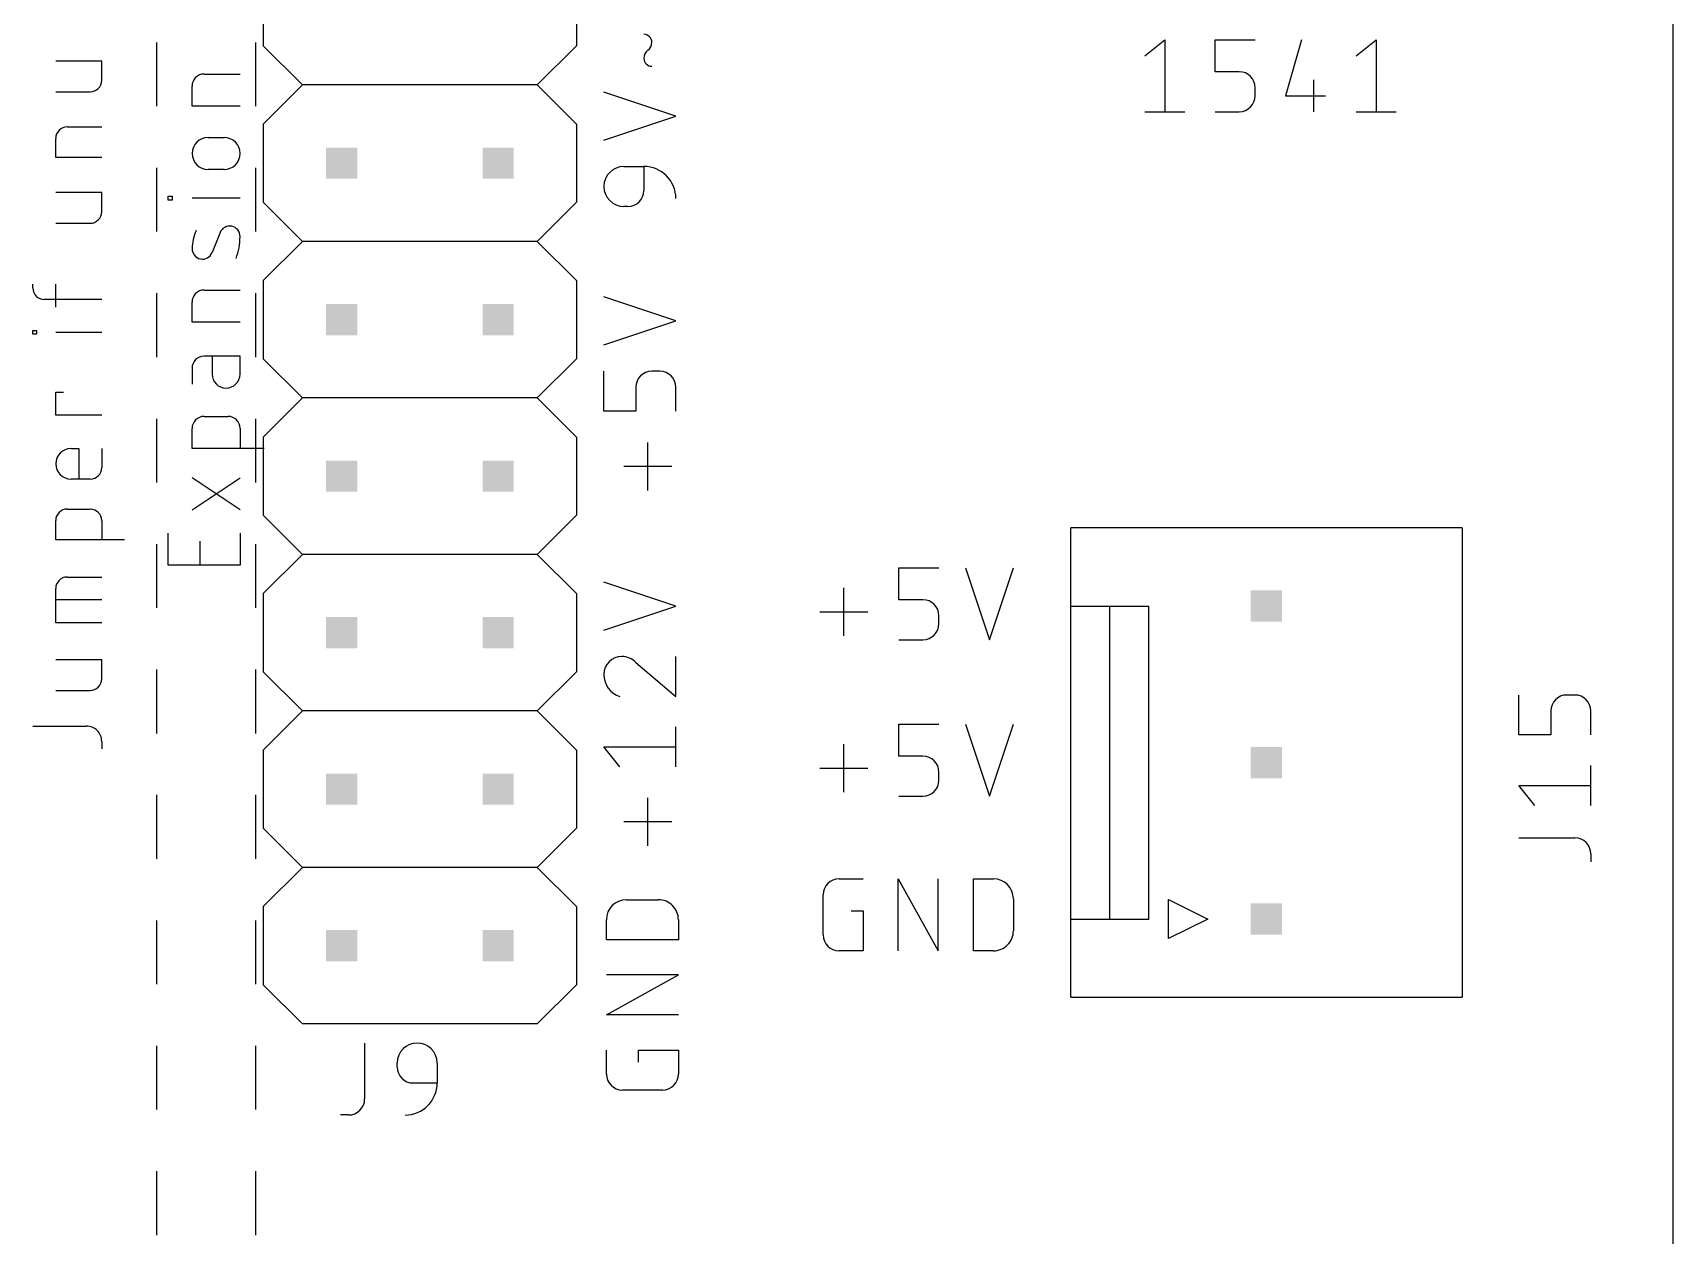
# Model space of a CAD drawing. Extents: x 0 to 94, y 0 to 124.
# Drawn here: x 67.39 to 94, y 22.49 to 42.01 of the extents above; entities that cross this region are included whole.
import ezdxf

# ---------------------------------------------------------------- set-up
doc = ezdxf.new("R2010")
doc.units = 0
for name, color, linetype in [('20', 30, 'CONTINUOUS'), ('21', 253, 'CONTINUOUS'), ('25', 253, 'CONTINUOUS'), ('51', 253, 'CONTINUOUS')]:
    doc.layers.add(name, color=color, linetype=linetype)

# ---------------------------------------------------------------- blocks, each defined once
blk = doc.blocks.new('RECT')
blk.add_solid([(-0.5, -0.5), (0.5, -0.5), (-0.5, 0.5), (0.5, 0.5)])

msp = doc.modelspace()

# ---------------------------------------------------------------- linework, layer by layer
at = {"layer": '20'}
msp.add_line((94, 0), (94, 98), dxfattribs=at)
at = {"layer": '21'}
for p, q in [((71.1262, 43.065), (71.1262, 41.795)), ((76.2062, 43.065), (76.2062, 41.795)), ((69.4, 40.8143), (69.4, 41.85)), ((71, 41.85), (71, 40.8143)), ((71.1262, 41.795), (71.7613, 41.16)), ((76.2062, 41.795), (75.5713, 41.16)), ((85.426, 41.6346), (85.7505, 41.8942)), ((85.7505, 41.8942), (85.7505, 40.7258)), ((86.5689, 41.3749), (86.5689, 41.8942)), ((86.5689, 41.8942), (87.2181, 41.8942)), ((87.9716, 41.8942), (87.7119, 40.9854)), ((88.8549, 41.6346), (89.1795, 41.8942)), ((89.1795, 41.8942), (89.1795, 40.7258)), ((68.5038, 41.5453), (67.7587, 41.5453)), ((68.5038, 41.2348), (68.5038, 41.5453)), ((70.165, 41.3367), (70.7492, 41.3367)), ((86.9584, 41.3749), (86.5689, 41.3749)), ((67.7587, 41.0486), (68.3175, 41.0486)), ((69.9703, 40.8174), (69.9703, 41.1419)), ((71.7613, 41.16), (71.1262, 40.525)), ((75.5713, 41.16), (71.7613, 41.16)), ((75.5713, 41.16), (76.2062, 40.525)), ((77.8192, 40.6547), (76.6508, 41.0442)), ((87.2181, 40.9854), (87.2181, 41.1153)), ((87.7119, 40.9854), (88.3611, 40.9854)), ((88.1663, 41.2451), (88.1663, 40.7258)), ((70.7492, 40.8174), (69.9703, 40.8174)), ((85.426, 40.7258), (86.0751, 40.7258)), ((86.5689, 40.7258), (86.9584, 40.7258)), ((88.8549, 40.7258), (89.5041, 40.7258)), ((67.945, 40.4785), (68.5038, 40.4785)), ((71.1262, 40.525), (71.1262, 39.255)), ((76.2062, 40.525), (76.2062, 39.255)), ((76.6508, 40.2652), (77.8192, 40.6547)), ((67.7587, 39.9818), (67.7587, 40.2922)), ((70.2299, 40.308), (70.4896, 40.308)), ((68.5038, 39.9818), (67.7587, 39.9818)), ((69.4, 38.7786), (69.4, 39.8143)), ((70.4896, 39.7887), (70.2299, 39.7887)), ((71, 39.8143), (71, 38.7786)), ((76.9754, 39.8363), (77.2999, 39.8363)), ((77.2999, 39.8363), (77.2999, 39.4468)), ((68.5038, 39.4117), (67.7587, 39.4117)), ((68.5038, 39.1012), (68.5038, 39.4117)), ((69.5808, 39.292), (69.5808, 39.3569)), ((69.5808, 39.3569), (69.6457, 39.3569)), ((69.6457, 39.292), (69.5808, 39.292)), ((69.6457, 39.3569), (69.6457, 39.292)), ((70.7492, 39.3244), (69.9703, 39.3244)), ((71.1262, 39.255), (71.7613, 38.62)), ((76.2062, 39.255), (75.5713, 38.62)), ((77.0403, 39.1871), (76.9754, 39.1871)), ((67.7587, 38.915), (68.3175, 38.915)), ((70.4246, 38.7628), (70.2948, 38.4382)), ((71.7613, 38.62), (71.1262, 37.985)), ((75.5713, 38.62), (71.7613, 38.62)), ((75.5713, 38.62), (76.2062, 37.985)), ((67.3862, 37.8651), (67.3862, 37.9272)), ((67.7587, 37.5547), (67.7587, 37.9272)), ((70.165, 37.8315), (70.7492, 37.8315)), ((71.1262, 37.985), (71.1262, 36.715)), ((76.2062, 37.985), (76.2062, 36.715)), ((68.5038, 37.6789), (67.5725, 37.6789)), ((69.4, 36.7429), (69.4, 37.7786)), ((69.9703, 37.3122), (69.9703, 37.6367)), ((71, 37.7786), (71, 36.7429)), ((77.8192, 37.3311), (76.6508, 37.7206)), ((70.7492, 37.3122), (69.9703, 37.3122)), ((76.6508, 36.9416), (77.8192, 37.3311)), ((67.3862, 37.113), (67.3862, 37.1751)), ((67.3862, 37.1751), (67.4483, 37.1751)), ((67.4483, 37.113), (67.3862, 37.113)), ((67.4483, 37.1751), (67.4483, 37.113)), ((68.5038, 37.144), (67.7587, 37.144)), ((70.7492, 36.7588), (70.165, 36.7588)), ((70.2948, 36.7588), (70.2948, 36.4667)), ((70.7492, 36.4667), (70.7492, 36.7588)), ((69.9703, 36.564), (69.9703, 36.3044)), ((71.1262, 36.715), (71.7613, 36.08)), ((76.2062, 36.715), (75.5713, 36.08)), ((76.6508, 35.8635), (76.6508, 36.5127)), ((77.5596, 36.5127), (77.4297, 36.5127)), ((77.1701, 36.253), (77.1701, 35.8635)), ((77.8192, 35.8635), (77.8192, 36.253)), ((67.7587, 35.7991), (67.7587, 36.1716)), ((67.7587, 36.1716), (67.8829, 36.1716)), ((71.7613, 36.08), (71.1262, 35.445)), ((75.5713, 36.08), (71.7613, 36.08)), ((75.5713, 36.08), (76.2062, 35.445)), ((68.5038, 35.7991), (67.7587, 35.7991)), ((69.4, 34.7071), (69.4, 35.7429)), ((70.165, 35.78), (70.5545, 35.78)), ((71, 35.7429), (71, 34.7071)), ((77.1701, 35.8635), (76.6508, 35.8635)), ((69.9703, 35.2607), (69.9703, 35.5852)), ((70.7492, 35.5852), (70.7492, 35.2607)), ((71.1262, 35.445), (71.1262, 34.175)), ((76.2062, 35.445), (76.2062, 34.175)), ((68.0071, 35.2588), (68.1313, 35.2588)), ((68.1313, 35.2588), (68.1313, 34.7621)), ((68.5038, 35.2588), (68.5038, 34.9484)), ((71.1387, 35.2607), (69.9703, 35.2607)), ((77.3648, 34.5794), (77.3648, 35.3584)), ((77.7543, 34.9689), (76.9754, 34.9689)), ((68.3175, 34.7621), (68.0071, 34.7621)), ((70.7492, 34.2642), (69.9703, 34.7835)), ((69.9703, 34.2642), (70.7492, 34.7835)), ((67.7587, 33.7789), (67.7587, 34.0893)), ((67.945, 34.2756), (68.3175, 34.2756)), ((68.5038, 34.0893), (68.5038, 33.7789)), ((71.1262, 34.175), (71.7613, 33.54)), ((76.2062, 34.175), (75.5713, 33.54)), ((69.5808, 33.3633), (69.5808, 33.8826)), ((70.7492, 33.8826), (70.7492, 33.3633)), ((90.575, 33.9725), (84.225, 33.9725)), ((84.225, 32.7025), (84.225, 33.9725)), ((90.575, 33.9725), (90.575, 26.3525)), ((68.8763, 33.7789), (67.7587, 33.7789)), ((69.4, 32.6714), (69.4, 33.7071)), ((70.1001, 33.3633), (70.1001, 33.7528)), ((71, 33.7071), (71, 32.6714)), ((71.7613, 33.54), (71.1262, 32.905)), ((75.5713, 33.54), (71.7613, 33.54)), ((75.5713, 33.54), (76.2062, 32.905)), ((70.7492, 33.3633), (69.5808, 33.3633)), ((81.4384, 32.8049), (81.4384, 33.3242)), ((81.4384, 33.3242), (82.0875, 33.3242)), ((82.5165, 33.3242), (82.906, 32.1558)), ((82.906, 32.1558), (83.2955, 33.3242)), ((67.945, 33.1732), (68.5038, 33.1732)), ((77.8192, 32.7026), (76.6508, 33.0921)), ((67.7587, 32.4281), (67.7587, 32.9869)), ((68.5038, 32.8007), (67.7587, 32.8007)), ((71.1262, 32.905), (71.1262, 31.635)), ((76.2062, 32.905), (76.2062, 31.635)), ((80.5438, 32.2207), (80.5438, 32.9996)), ((81.8279, 32.8049), (81.4384, 32.8049)), ((76.6508, 32.3131), (77.8192, 32.7026)), ((80.1543, 32.6102), (80.9333, 32.6102)), ((82.0875, 32.4154), (82.0875, 32.5453)), ((84.225, 27.6225), (84.225, 32.7025)), ((84.225, 32.7025), (84.86, 32.7025)), ((84.86, 27.6225), (84.86, 32.7025)), ((84.86, 32.7025), (85.495, 32.7025)), ((85.495, 27.6225), (85.495, 32.7025)), ((68.5038, 32.4281), (67.7587, 32.4281)), ((81.4384, 32.1558), (81.8279, 32.1558)), ((68.5038, 31.8298), (67.7587, 31.8298)), ((68.5038, 31.5194), (68.5038, 31.8298)), ((69.4, 30.6357), (69.4, 31.6714)), ((71, 31.6714), (71, 30.6357)), ((77.1701, 31.7868), (77.8192, 31.235)), ((77.8192, 31.235), (77.8192, 31.8842)), ((71.7613, 31), (71.1262, 31.635)), ((76.2062, 31.635), (75.5713, 31)), ((67.7587, 31.3331), (68.3175, 31.3331)), ((71.7613, 31), (71.1262, 30.365)), ((75.5713, 31), (71.7613, 31)), ((75.5713, 31), (76.2062, 30.365)), ((67.3862, 30.7547), (68.2554, 30.7547)), ((77.8192, 30.092), (77.8192, 30.7412)), ((81.4384, 30.2649), (81.4384, 30.7842)), ((81.4384, 30.7842), (82.0875, 30.7842)), ((82.5165, 30.7842), (82.906, 29.6158)), ((82.906, 29.6158), (83.2955, 30.7842)), ((68.5038, 30.5064), (68.5038, 30.3822)), ((71.1262, 30.365), (71.1262, 29.095)), ((76.2062, 30.365), (76.2062, 29.095)), ((76.9104, 30.092), (76.6508, 30.4166)), ((76.6508, 30.4166), (77.8192, 30.4166)), ((80.5438, 29.6807), (80.5438, 30.4596)), ((81.8279, 30.2649), (81.4384, 30.2649)), ((80.1543, 30.0702), (80.9333, 30.0702)), ((82.0875, 29.8754), (82.0875, 30.0053)), ((69.4, 28.6), (69.4, 29.6357)), ((71, 29.6357), (71, 28.6)), ((77.3648, 28.8079), (77.3648, 29.5869)), ((81.4384, 29.6158), (81.8279, 29.6158)), ((71.7613, 28.46), (71.1262, 29.095)), ((76.2062, 29.095), (75.5713, 28.46)), ((77.7543, 29.1974), (76.9754, 29.1974)), ((71.7613, 28.46), (71.1262, 27.825)), ((75.5713, 28.46), (71.7613, 28.46)), ((75.5713, 28.46), (76.2062, 27.825)), ((80.4676, 28.2755), (80.8571, 28.2755)), ((81.4271, 27.1071), (81.4271, 28.2755)), ((81.4271, 28.2755), (82.0763, 27.1071)), ((82.0763, 27.1071), (82.0763, 28.2755)), ((82.6463, 27.1071), (82.6463, 28.2755)), ((82.6463, 28.2755), (82.9709, 28.2755)), ((80.2079, 27.3667), (80.2079, 28.0158)), ((83.2955, 27.9509), (83.2955, 27.4316)), ((71.1262, 27.825), (71.1262, 26.555)), ((76.2062, 27.825), (76.2062, 26.555)), ((77.0166, 27.935), (77.5359, 27.935)), ((80.6623, 27.7562), (80.8571, 27.7562)), ((80.8571, 27.7562), (80.8571, 27.1071)), ((85.8125, 27.305), (85.8125, 27.94)), ((85.8125, 27.94), (86.4475, 27.6225)), ((69.4, 26.5643), (69.4, 27.6)), ((71, 27.6), (71, 26.5643)), ((76.6921, 27.2859), (76.6921, 27.6104)), ((77.8605, 27.6104), (77.8605, 27.2859)), ((84.225, 26.3525), (84.225, 27.6225)), ((84.225, 27.6225), (84.86, 27.6225)), ((84.86, 27.6225), (85.495, 27.6225)), ((86.4475, 27.6225), (85.8125, 27.305)), ((77.8605, 27.2859), (76.6921, 27.2859)), ((80.8571, 27.1071), (80.4676, 27.1071)), ((82.9709, 27.1071), (82.6463, 27.1071)), ((76.6921, 26.0667), (77.8605, 26.7158)), ((77.8605, 26.7158), (76.6921, 26.7158)), ((71.7613, 25.92), (71.1262, 26.555)), ((76.2062, 26.555), (75.5713, 25.92)), ((84.225, 26.3525), (90.575, 26.3525)), ((75.5713, 25.92), (71.7613, 25.92)), ((77.8605, 26.0667), (76.6921, 26.0667)), ((69.4, 24.5286), (69.4, 25.5643)), ((71, 25.5643), (71, 24.5286)), ((76.6921, 25.1071), (76.6921, 25.4966)), ((77.2113, 25.3019), (77.2113, 25.4966)), ((77.2113, 25.4966), (77.8605, 25.4966)), ((77.8605, 25.4966), (77.8605, 25.1071)), ((77.6008, 24.8475), (76.9517, 24.8475)), ((69.4, 22.4929), (69.4, 23.5286)), ((71, 23.5286), (71, 22.4929))]:
    msp.add_line(p, q, dxfattribs=at)
for centre, radius, start, end in [((77.2999, 41.8513), 0.1298, 0.0041, 89.9959), ((77.2675, 41.8513), 0.1623, 306.8684, 0.0049), ((77.4622, 41.5917), 0.1623, 126.8684, 180.0004), ((77.4297, 41.5917), 0.1298, 180, 270), ((70.165, 41.1419), 0.1947, 90.0009, 180), ((86.9584, 41.1153), 0.2596, 0, 90), ((68.3175, 41.2348), 0.1863, 270, 0.001), ((86.9584, 40.9854), 0.2596, 270, 0), ((67.945, 40.2922), 0.1863, 89.999, 180), ((70.2299, 40.0483), 0.2596, 90, 270), ((70.4896, 40.0483), 0.2596, 270, 90), ((76.9754, 39.5117), 0.3246, 90, 270), ((77.2999, 39.317), 0.5193, 0, 90), ((77.0403, 39.4468), 0.2596, 270, 0), ((68.3175, 39.1012), 0.1863, 270, 0.001), ((70.5809, 38.7003), 0.1683, 359.1819, 158.1986), ((70.7073, 38.4926), 0.7371, 155.7611, 179.1819), ((69.6485, 38.7136), 1.1008, 340.209, 359.1819), ((70.1386, 38.5008), 0.1683, 179.1818, 338.1989), ((67.5725, 37.8651), 0.1863, 180, 270), ((70.165, 37.6367), 0.1947, 90.0009, 180), ((70.165, 36.564), 0.1947, 90, 180), ((70.522, 36.4667), 0.2272, 180, 0), ((77.4297, 36.253), 0.2596, 90, 180), ((77.5596, 36.253), 0.2596, 0, 90), ((70.165, 35.5852), 0.1947, 90.0009, 180), ((70.5545, 35.5852), 0.1947, 0, 90), ((68.0071, 35.0104), 0.2484, 90, 270), ((68.3175, 34.9484), 0.1863, 270.001, 0), ((67.945, 34.0893), 0.1863, 89.999, 180), ((68.3175, 34.0893), 0.1863, 0, 90), ((67.945, 32.9869), 0.1863, 89.999, 180), ((81.8279, 32.5453), 0.2596, 0, 90), ((81.8279, 32.4154), 0.2596, 270, 0), ((76.9429, 31.5921), 0.2921, 90, 180), ((76.9429, 31.5704), 0.3137, 43.6034, 90.0002), ((68.3175, 31.5194), 0.1863, 270, 0.001), ((77.0261, 31.5921), 0.3753, 180.0001, 252.0554), ((68.2554, 30.5064), 0.2484, 359.9993, 90), ((81.8279, 30.0053), 0.2596, 0, 90), ((81.8279, 29.8754), 0.2596, 270, 0), ((80.4676, 28.0158), 0.2596, 90.0007, 180), ((82.9709, 27.9509), 0.3246, 0, 90), ((77.0166, 27.6104), 0.3246, 90, 180), ((77.5359, 27.6105), 0.3246, 359.9994, 90), ((82.9709, 27.4316), 0.3246, 269.9994, 0), ((80.4676, 27.3667), 0.2596, 180, 270), ((76.9517, 25.1072), 0.2596, 180.0014, 270), ((77.6008, 25.1071), 0.2596, 270, 0)]:
    msp.add_arc(centre, radius, start, end, dxfattribs=at)
at = {"layer": '25'}
for p, q in [((91.4958, 30.6094), (91.4958, 31.2585)), ((92.4045, 31.2585), (92.2747, 31.2585)), ((92.015, 30.9989), (92.015, 30.6094)), ((92.6642, 30.6094), (92.6642, 30.9989)), ((92.015, 30.6094), (91.4958, 30.6094)), ((92.6642, 29.4664), (92.6642, 30.1155)), ((91.7554, 29.4664), (91.4958, 29.791)), ((91.4958, 29.791), (92.6642, 29.791)), ((91.4958, 28.9391), (92.4045, 28.9391)), ((92.6642, 28.6794), (92.6642, 28.5496)), ((72.7703, 25.6105), (72.7703, 24.7017)), ((73.2976, 25.221), (73.2976, 25.2859)), ((73.9467, 25.2859), (73.9467, 24.9613)), ((73.9467, 24.9613), (73.5573, 24.9613)), ((72.5106, 24.4421), (72.3808, 24.4421))]:
    msp.add_line(p, q, dxfattribs=at)
for centre, radius, start, end in [((92.2747, 30.9989), 0.2596, 90, 180), ((92.4045, 30.9989), 0.2596, 0, 90), ((92.4045, 28.6794), 0.2596, 0, 90), ((73.6222, 25.2859), 0.3246, 0, 180), ((73.5573, 25.221), 0.2596, 180, 270), ((73.4274, 24.9613), 0.5193, 270, 0), ((72.5106, 24.7017), 0.2596, 270, 0)]:
    msp.add_arc(centre, radius, start, end, dxfattribs=at)

# ---------------------------------------------------------------- block references
at = {"layer": '51', "xscale": 0.508, "yscale": 0.508}
for p, rotation in [((72.3963, 39.89), 270), ((74.9363, 39.89), 270), ((72.3963, 37.35), 270), ((74.9363, 37.35), 270), ((72.3963, 34.81), 270), ((74.9363, 34.81), 270), ((87.4, 32.7025), 90), ((72.3963, 32.27), 270), ((74.9363, 32.27), 270), ((87.4, 30.1625), 90), ((72.3963, 29.73), 270), ((74.9363, 29.73), 270), ((87.4, 27.6225), 90), ((72.3963, 27.19), 270), ((74.9363, 27.19), 270)]:
    msp.add_blockref('RECT', p, dxfattribs=dict(at, rotation=rotation))

doc.saveas('drawing.dxf')
